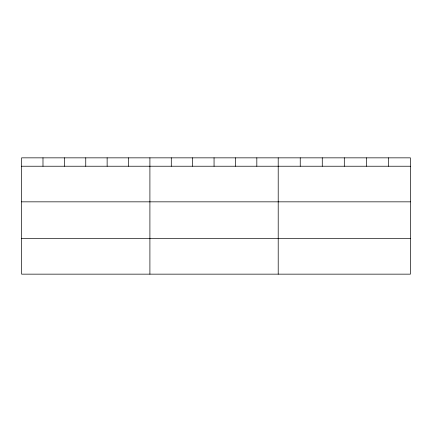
<?xml version="1.0" encoding="UTF-8"?>
<svg xmlns="http://www.w3.org/2000/svg" width="432" height="432" viewBox="0 0 432 432"><rect width="100%" height="100%" fill="white"/><g stroke="black" fill="none" stroke-linecap="round" stroke-linejoin="round"><path stroke-width="0.65" d="M410.4 166.228L410.4 274.153L21.6 274.153L21.6 157.847L410.4 157.847L410.4 166.228L21.6 166.228M21.6 201.841L410.4 201.841M21.6 238.54L410.4 238.54M388.368 157.847L388.368 166.228M366.336 157.847L366.336 166.228M344.304 157.847L344.304 166.228M322.272 157.847L322.272 166.228M300.24 157.847L300.24 166.228M278.208 157.847L278.208 274.153M256.824 157.847L256.824 166.228M235.44 157.847L235.44 166.228M214.056 157.847L214.056 166.228M192.672 157.847L192.672 166.228M171.288 157.847L171.288 166.228M149.904 157.847L149.904 274.153M128.52 157.847L128.52 166.228M107.136 157.847L107.136 166.228M85.752 157.847L85.752 166.228M64.368 157.847L64.368 166.228M42.984 157.847L42.984 166.228"/></g></svg>
